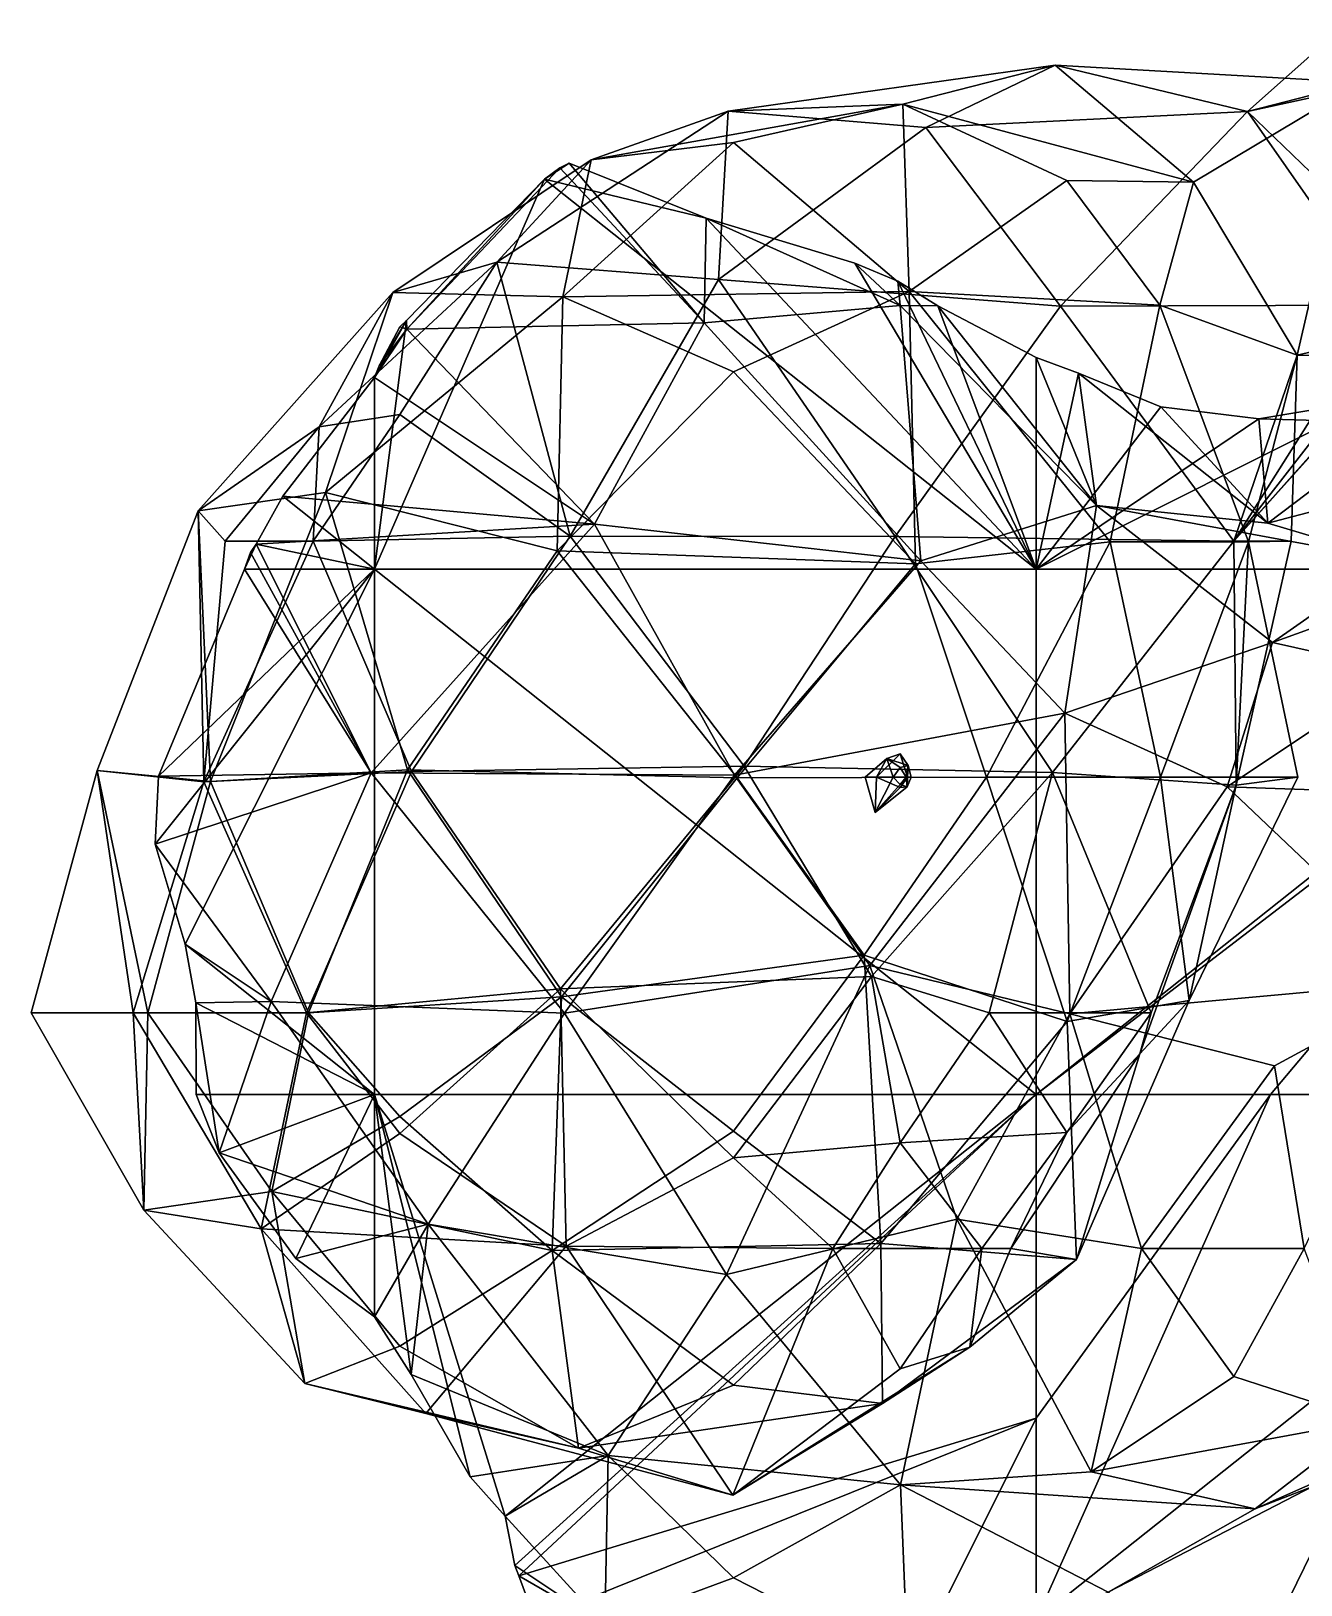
# Model space of a CAD drawing. Extents: x 290083 to 295691, y 4553739 to 4561622.
# Drawn here: x 294844 to 294940, y 4559629.9 to 4559747.3 of the extents above; entities that cross this region are included whole.
import ezdxf

# ---------------------------------------------------------------- set-up
doc = ezdxf.new("R2010")
doc.units = 0
doc.layers.add('Au_ppm_Pref_-_0_3', color=7, linetype='CONTINUOUS')

msp = doc.modelspace()

# ---------------------------------------------------------------- linework, layer by layer
at = {"layer": 'Au_ppm_Pref_-_0_3'}
for points in [[(294944.49, 4559743.38, 1823.63), (294952.17, 4559755.6, 1829.31), (294935.95, 4559741.19, 1829.04)], [(294950.55, 4559744.37, 1833.82), (294935.95, 4559741.19, 1829.04), (294952.17, 4559755.6, 1829.31)], [(294911.66, 4559739.98, 1828.76), (294896.73, 4559741.22, 1823.65), (294921.43, 4559744.69, 1823.33)], [(294909.92, 4559741.75, 1817.05), (294921.43, 4559744.69, 1823.33), (294896.73, 4559741.22, 1823.65)], [(294931.89, 4559735.84, 1818.85), (294921.43, 4559744.69, 1823.33), (294909.92, 4559741.75, 1817.05)], [(294935.95, 4559741.19, 1829.04), (294911.66, 4559739.98, 1828.76), (294921.43, 4559744.69, 1823.33)], [(294944.49, 4559743.38, 1823.63), (294935.95, 4559741.19, 1829.04), (294921.43, 4559744.69, 1823.33)], [(294944.49, 4559743.38, 1823.63), (294921.43, 4559744.69, 1823.33), (294931.89, 4559735.84, 1818.85)], [(294950.55, 4559744.37, 1833.82), (294947.52, 4559730.06, 1830.48), (294935.95, 4559741.19, 1829.04)], [(294944.49, 4559743.38, 1823.63), (294931.89, 4559735.84, 1818.85), (294939.71, 4559722.77, 1822.37)], [(294944.49, 4559743.38, 1823.63), (294939.71, 4559722.77, 1822.37), (294957.21, 4559726.86, 1824.37)], [(294896.73, 4559741.22, 1823.65), (294895.98, 4559728.49, 1830.27), (294879.25, 4559729.82, 1824.68)], [(294886.37, 4559737.55, 1818.84), (294896.73, 4559741.22, 1823.65), (294879.25, 4559729.82, 1824.68)], [(294897.12, 4559738.86, 1813.33), (294909.92, 4559741.75, 1817.05), (294886.37, 4559737.55, 1818.84)], [(294886.37, 4559737.55, 1818.84), (294909.92, 4559741.75, 1817.05), (294896.73, 4559741.22, 1823.65)], [(294911.66, 4559739.98, 1828.76), (294895.98, 4559728.49, 1830.27), (294896.73, 4559741.22, 1823.65)], [(294897.12, 4559738.86, 1813.33), (294910.4, 4559727.6, 1810.65), (294909.92, 4559741.75, 1817.05)], [(294931.89, 4559735.84, 1818.85), (294909.92, 4559741.75, 1817.05), (294922.32, 4559735.99, 1814.29)], [(294910.4, 4559727.6, 1810.65), (294922.32, 4559735.99, 1814.29), (294909.92, 4559741.75, 1817.05)], [(294935.95, 4559741.19, 1829.04), (294921.83, 4559726.49, 1831.41), (294911.66, 4559739.98, 1828.76)], [(294946.19, 4559726.55, 1829.94), (294921.83, 4559726.49, 1831.41), (294935.95, 4559741.19, 1829.04)], [(294947.52, 4559730.06, 1830.48), (294946.19, 4559726.55, 1829.94), (294935.95, 4559741.19, 1829.04)], [(294911.66, 4559739.98, 1828.76), (294921.83, 4559726.49, 1831.41), (294895.98, 4559728.49, 1830.27)], [(294897.12, 4559738.86, 1813.33), (294886.37, 4559737.55, 1818.84), (294884.24, 4559727.18, 1811.12)], [(294910.4, 4559727.6, 1810.65), (294897.12, 4559738.86, 1813.33), (294884.24, 4559727.18, 1811.12)], [(294879.25, 4559729.82, 1824.68), (294871.39, 4559727.51, 1817.42), (294886.37, 4559737.55, 1818.84)], [(294871.39, 4559727.51, 1817.42), (294884.24, 4559727.18, 1811.12), (294886.37, 4559737.55, 1818.84)], [(294882.85, 4559736.09, 1843.36), (294872.43, 4559724.75, 1841.87), (294883.99, 4559736.94, 1843.41)], [(294894.92, 4559725.22, 1842.67), (294883.99, 4559736.94, 1843.41), (294872.43, 4559724.75, 1841.87)], [(294883.99, 4559736.94, 1843.41), (294884.71, 4559737.28, 1843.46), (294882.85, 4559736.09, 1843.36)], [(294884.71, 4559737.28, 1843.46), (294895.07, 4559733.12, 1845.35), (294882.85, 4559736.09, 1843.36)], [(294894.92, 4559725.22, 1842.67), (294884.71, 4559737.28, 1843.46), (294883.99, 4559736.94, 1843.41)], [(294884.71, 4559737.28, 1843.46), (294894.92, 4559725.22, 1842.67), (294895.07, 4559733.12, 1845.35)], [(294882.85, 4559736.09, 1843.36), (294870, 4559706.61, 1842.7), (294872.41, 4559725.39, 1842.06)], [(294920, 4559706.61, 1851.87), (294870, 4559706.61, 1842.7), (294882.85, 4559736.09, 1843.36)], [(294872.41, 4559725.39, 1842.06), (294872.43, 4559724.75, 1841.87), (294882.85, 4559736.09, 1843.36)], [(294895.07, 4559733.12, 1845.35), (294920, 4559706.61, 1851.87), (294882.85, 4559736.09, 1843.36)], [(294929.34, 4559726.55, 1816.1), (294922.32, 4559735.99, 1814.29), (294910.4, 4559727.6, 1810.65)], [(294931.89, 4559735.84, 1818.85), (294922.32, 4559735.99, 1814.29), (294929.34, 4559726.55, 1816.1)], [(294929.34, 4559726.55, 1816.1), (294939.71, 4559722.77, 1822.37), (294931.89, 4559735.84, 1818.85)], [(294909.72, 4559726.54, 1847.13), (294895.07, 4559733.12, 1845.35), (294894.92, 4559725.22, 1842.67)], [(294906.29, 4559729.72, 1847.26), (294920, 4559706.61, 1851.87), (294895.07, 4559733.12, 1845.35)], [(294909.72, 4559726.54, 1847.13), (294906.29, 4559729.72, 1847.26), (294895.07, 4559733.12, 1845.35)], [(294871.39, 4559727.51, 1817.42), (294879.25, 4559729.82, 1824.68), (294865.81, 4559717.38, 1823.37)], [(294865.81, 4559717.38, 1823.37), (294879.25, 4559729.82, 1824.68), (294871.92, 4559718.29, 1826.56)], [(294884.79, 4559709.1, 1829.19), (294871.92, 4559718.29, 1826.56), (294879.25, 4559729.82, 1824.68)], [(294884.79, 4559709.1, 1829.19), (294879.25, 4559729.82, 1824.68), (294895.98, 4559728.49, 1830.27)], [(294909.53, 4559728.36, 1847.86), (294920, 4559706.61, 1851.87), (294906.29, 4559729.72, 1847.26)], [(294909.72, 4559726.54, 1847.13), (294909.53, 4559728.36, 1847.86), (294906.29, 4559729.72, 1847.26)], [(294895.98, 4559728.49, 1830.27), (294909.33, 4559709.08, 1831.8), (294884.79, 4559709.1, 1829.19)], [(294909.33, 4559709.08, 1831.8), (294895.98, 4559728.49, 1830.27), (294921.83, 4559726.49, 1831.41)], [(294912.56, 4559726.5, 1848.48), (294920, 4559706.61, 1851.87), (294909.53, 4559728.36, 1847.86)], [(294909.72, 4559726.54, 1847.13), (294912.56, 4559726.5, 1848.48), (294909.53, 4559728.36, 1847.86)], [(294871.39, 4559727.51, 1817.42), (294865.81, 4559717.38, 1823.37), (294856.68, 4559711.01, 1817.43)], [(294871.39, 4559727.51, 1817.42), (294856.68, 4559711.01, 1817.43), (294866.3, 4559712.4, 1810.31)], [(294871.39, 4559727.51, 1817.42), (294866.3, 4559712.4, 1810.31), (294884.24, 4559727.18, 1811.12)], [(294883.8, 4559708, 1806.74), (294884.24, 4559727.18, 1811.12), (294866.3, 4559712.4, 1810.31)], [(294897.12, 4559721.53, 1807.23), (294884.24, 4559727.18, 1811.12), (294883.8, 4559708, 1806.74)], [(294884.24, 4559727.18, 1811.12), (294897.12, 4559721.53, 1807.23), (294910.4, 4559727.6, 1810.65)], [(294910.87, 4559707.02, 1807.54), (294910.4, 4559727.6, 1810.65), (294897.12, 4559721.53, 1807.23)], [(294929.34, 4559726.55, 1816.1), (294910.4, 4559727.6, 1810.65), (294925.58, 4559708.69, 1810.57)], [(294910.87, 4559707.02, 1807.54), (294925.58, 4559708.69, 1810.57), (294910.4, 4559727.6, 1810.65)], [(294909.72, 4559726.54, 1847.13), (294894.92, 4559725.22, 1842.67), (294911.28, 4559707.25, 1841.96)], [(294934.92, 4559708.72, 1829.19), (294909.33, 4559709.08, 1831.8), (294921.83, 4559726.49, 1831.41)], [(294924.56, 4559711.43, 1845.99), (294912.56, 4559726.5, 1848.48), (294909.72, 4559726.54, 1847.13)], [(294909.72, 4559726.54, 1847.13), (294911.28, 4559707.25, 1841.96), (294924.56, 4559711.43, 1845.99)], [(294920, 4559706.61, 1851.87), (294912.56, 4559726.5, 1848.48), (294920, 4559722.61, 1849.95)], [(294924.56, 4559711.43, 1845.99), (294920, 4559722.61, 1849.95), (294912.56, 4559726.5, 1848.48)], [(294934.92, 4559708.72, 1829.19), (294921.83, 4559726.49, 1831.41), (294946.19, 4559726.55, 1829.94)], [(294929.34, 4559726.55, 1816.1), (294925.58, 4559708.69, 1810.57), (294936.05, 4559708.67, 1817.15)], [(294939.71, 4559722.77, 1822.37), (294929.34, 4559726.55, 1816.1), (294936.05, 4559708.67, 1817.15)], [(294934.92, 4559708.72, 1829.19), (294946.19, 4559726.55, 1829.94), (294947.52, 4559724.91, 1829.86)], [(294939.71, 4559722.77, 1822.37), (294947.52, 4559722.73, 1828.04), (294957.21, 4559726.86, 1824.37)], [(294870.36, 4559721.97, 1841.88), (294872.41, 4559725.39, 1842.06), (294870, 4559721.1, 1841.87)], [(294872.41, 4559725.39, 1842.06), (294870, 4559706.61, 1842.7), (294870, 4559721.1, 1841.87)], [(294870.36, 4559721.97, 1841.88), (294870, 4559721.1, 1841.87), (294872.43, 4559724.75, 1841.87)], [(294870, 4559721.1, 1841.87), (294886.63, 4559710.02, 1840.32), (294872.43, 4559724.75, 1841.87)], [(294871.91, 4559724.91, 1842), (294872.41, 4559725.39, 1842.06), (294870.36, 4559721.97, 1841.88)], [(294870.36, 4559721.97, 1841.88), (294872.43, 4559724.75, 1841.87), (294871.91, 4559724.91, 1842)], [(294871.91, 4559724.91, 1842), (294872.43, 4559724.75, 1841.87), (294872.41, 4559725.39, 1842.06)], [(294886.63, 4559710.02, 1840.32), (294894.92, 4559725.22, 1842.67), (294872.43, 4559724.75, 1841.87)], [(294911.28, 4559707.25, 1841.96), (294894.92, 4559725.22, 1842.67), (294886.63, 4559710.02, 1840.32)], [(294934.92, 4559708.72, 1829.19), (294947.52, 4559724.91, 1829.86), (294948.98, 4559724.48, 1829.31)], [(294934.92, 4559708.72, 1829.19), (294948.98, 4559724.48, 1829.31), (294947.52, 4559722.73, 1828.04)], [(294923.2, 4559721.42, 1850.84), (294920, 4559706.61, 1851.87), (294920, 4559722.61, 1849.95)], [(294924.56, 4559711.43, 1845.99), (294923.2, 4559721.42, 1850.84), (294920, 4559722.61, 1849.95)], [(294934.92, 4559708.72, 1829.19), (294947.52, 4559722.73, 1828.04), (294939.71, 4559722.77, 1822.37)], [(294934.92, 4559708.72, 1829.19), (294939.71, 4559722.77, 1822.37), (294939.25, 4559708.73, 1823.37)], [(294939.25, 4559708.73, 1823.37), (294939.71, 4559722.77, 1822.37), (294936.05, 4559708.67, 1817.15)], [(294910.87, 4559707.02, 1807.54), (294897.12, 4559721.53, 1807.23), (294883.8, 4559708, 1806.74)], [(294929.42, 4559718.87, 1852.61), (294920, 4559706.61, 1851.87), (294923.2, 4559721.42, 1850.84)], [(294923.2, 4559721.42, 1850.84), (294937.5, 4559710.09, 1851.87), (294929.42, 4559718.87, 1852.61)], [(294923.2, 4559721.42, 1850.84), (294924.56, 4559711.43, 1845.99), (294937.5, 4559710.09, 1851.87)], [(294870, 4559721.1, 1841.87), (294870, 4559706.61, 1842.7), (294863.06, 4559712.12, 1841.91)], [(294863.06, 4559712.12, 1841.91), (294886.63, 4559710.02, 1840.32), (294870, 4559721.1, 1841.87)], [(294945.61, 4559719.44, 1856.34), (294920, 4559706.61, 1851.87), (294936.81, 4559717.97, 1854.45)], [(294970, 4559706.61, 1863.6), (294920, 4559706.61, 1851.87), (294945.61, 4559719.44, 1856.34)], [(294936.81, 4559717.97, 1854.45), (294920, 4559706.61, 1851.87), (294929.42, 4559718.87, 1852.61)], [(294937.5, 4559710.09, 1851.87), (294936.81, 4559717.97, 1854.45), (294929.42, 4559718.87, 1852.61)], [(294945.61, 4559719.44, 1856.34), (294936.81, 4559717.97, 1854.45), (294947.52, 4559717.66, 1856.03)], [(294884.79, 4559709.1, 1829.19), (294865.36, 4559708.73, 1826.46), (294871.92, 4559718.29, 1826.56)], [(294865.81, 4559717.38, 1823.37), (294871.92, 4559718.29, 1826.56), (294865.36, 4559708.73, 1826.46)], [(294936.81, 4559717.97, 1854.45), (294937.5, 4559710.09, 1851.87), (294947.52, 4559717.66, 1856.03)], [(294958, 4559715.47, 1851.82), (294947.52, 4559717.66, 1856.03), (294937.5, 4559710.09, 1851.87)], [(294858.72, 4559708.73, 1823.37), (294856.68, 4559711.01, 1817.43), (294865.81, 4559717.38, 1823.37)], [(294865.81, 4559717.38, 1823.37), (294865.36, 4559708.73, 1826.46), (294858.72, 4559708.73, 1823.37)], [(294946.8, 4559707.31, 1847.32), (294958, 4559715.47, 1851.82), (294937.5, 4559710.09, 1851.87)], [(294866.3, 4559712.4, 1810.31), (294856.68, 4559711.01, 1817.43), (294857.61, 4559690.58, 1810.44)], [(294872.48, 4559691.45, 1807), (294866.3, 4559712.4, 1810.31), (294857.61, 4559690.58, 1810.44)], [(294863.06, 4559712.12, 1841.91), (294870, 4559706.61, 1842.7), (294861.06, 4559708.5, 1841.88)], [(294861.06, 4559708.5, 1841.88), (294886.63, 4559710.02, 1840.32), (294863.06, 4559712.12, 1841.91)], [(294883.8, 4559708, 1806.74), (294866.3, 4559712.4, 1810.31), (294872.48, 4559691.45, 1807)], [(294849.03, 4559691.4, 1817.43), (294856.68, 4559711.01, 1817.43), (294857.1, 4559690.56, 1824.37)], [(294857.61, 4559690.58, 1810.44), (294856.68, 4559711.01, 1817.43), (294849.03, 4559691.4, 1817.43)], [(294856.68, 4559711.01, 1817.43), (294858.72, 4559708.73, 1823.37), (294857.1, 4559690.56, 1824.37)], [(294911.28, 4559707.25, 1841.96), (294922.16, 4559695.73, 1839.51), (294924.56, 4559711.43, 1845.99)], [(294922.16, 4559695.73, 1839.51), (294937.86, 4559701.08, 1842.36), (294924.56, 4559711.43, 1845.99)], [(294946.8, 4559707.31, 1847.32), (294937.5, 4559710.09, 1851.87), (294924.56, 4559711.43, 1845.99)], [(294946.8, 4559707.31, 1847.32), (294924.56, 4559711.43, 1845.99), (294937.86, 4559701.08, 1842.36)], [(294869.75, 4559691.22, 1840.18), (294886.63, 4559710.02, 1840.32), (294861.06, 4559708.5, 1841.88)], [(294897.2, 4559691.04, 1841.14), (294886.63, 4559710.02, 1840.32), (294869.75, 4559691.22, 1840.18)], [(294911.28, 4559707.25, 1841.96), (294886.63, 4559710.02, 1840.32), (294897.2, 4559691.04, 1841.14)], [(294872.79, 4559691.32, 1827.32), (294857.1, 4559690.56, 1824.37), (294865.36, 4559708.73, 1826.46)], [(294858.72, 4559708.73, 1823.37), (294865.36, 4559708.73, 1826.46), (294857.1, 4559690.56, 1824.37)], [(294861.06, 4559708.5, 1841.88), (294860.18, 4559706.61, 1841.87), (294860.63, 4559707.87, 1841.86)], [(294870, 4559706.61, 1842.7), (294860.18, 4559706.61, 1841.87), (294861.06, 4559708.5, 1841.88)], [(294860.63, 4559707.87, 1841.86), (294869.75, 4559691.22, 1840.18), (294861.06, 4559708.5, 1841.88)], [(294884.79, 4559709.1, 1829.19), (294872.79, 4559691.32, 1827.32), (294865.36, 4559708.73, 1826.46)], [(294897.93, 4559691.73, 1828.54), (294872.79, 4559691.32, 1827.32), (294884.79, 4559709.1, 1829.19)], [(294897.93, 4559691.73, 1828.54), (294884.79, 4559709.1, 1829.19), (294909.33, 4559709.08, 1831.8)], [(294909.33, 4559709.08, 1831.8), (294921.24, 4559691.26, 1828.56), (294897.93, 4559691.73, 1828.54)], [(294934.92, 4559708.72, 1829.19), (294921.24, 4559691.26, 1828.56), (294909.33, 4559709.08, 1831.8)], [(294916.23, 4559690.91, 1808.43), (294925.58, 4559708.69, 1810.57), (294910.87, 4559707.02, 1807.54)], [(294929.38, 4559690.91, 1811.96), (294925.58, 4559708.69, 1810.57), (294916.23, 4559690.91, 1808.43)], [(294934.92, 4559708.72, 1829.19), (294935.11, 4559690.3, 1823.61), (294921.24, 4559691.26, 1828.56)], [(294925.58, 4559708.69, 1810.57), (294929.38, 4559690.91, 1811.96), (294936.05, 4559708.67, 1817.15)], [(294929.38, 4559690.91, 1811.96), (294939.76, 4559690.91, 1817.43), (294936.05, 4559708.67, 1817.15)], [(294934.92, 4559708.72, 1829.19), (294939.25, 4559708.73, 1823.37), (294935.11, 4559690.3, 1823.61)], [(294939.25, 4559708.73, 1823.37), (294936.05, 4559708.67, 1817.15), (294935.11, 4559690.3, 1823.61)], [(294935.11, 4559690.3, 1823.61), (294936.05, 4559708.67, 1817.15), (294939.76, 4559690.91, 1817.43)], [(294946.8, 4559707.31, 1847.32), (294937.86, 4559701.08, 1842.36), (294959.07, 4559708.73, 1841.19)], [(294959.07, 4559708.73, 1841.19), (294937.86, 4559701.08, 1842.36), (294947.52, 4559698.91, 1838.53)], [(294869.75, 4559691.22, 1840.18), (294860.63, 4559707.87, 1841.86), (294860.18, 4559706.61, 1841.87)], [(294883.8, 4559708, 1806.74), (294872.48, 4559691.45, 1807), (294897.39, 4559690.84, 1806.55)], [(294910.87, 4559707.02, 1807.54), (294883.8, 4559708, 1806.74), (294897.39, 4559690.84, 1806.55)], [(294922.16, 4559695.73, 1839.51), (294911.28, 4559707.25, 1841.96), (294897.2, 4559691.04, 1841.14)], [(294853.42, 4559685.85, 1842.34), (294870, 4559706.61, 1842.7), (294855.68, 4559678.29, 1842.92)], [(294853.67, 4559690.97, 1842.11), (294870, 4559706.61, 1842.7), (294853.42, 4559685.85, 1842.34)], [(294860.18, 4559706.61, 1841.87), (294870, 4559706.61, 1842.7), (294853.67, 4559690.97, 1842.11)], [(294853.67, 4559690.97, 1842.11), (294869.75, 4559691.22, 1840.18), (294860.18, 4559706.61, 1841.87)], [(294870, 4559706.61, 1842.7), (294870, 4559666.93, 1844.7), (294855.68, 4559678.29, 1842.92)], [(294870, 4559706.61, 1842.7), (294920, 4559706.61, 1851.87), (294920, 4559666.93, 1858.09)], [(294920, 4559666.93, 1858.09), (294870, 4559666.93, 1844.7), (294870, 4559706.61, 1842.7)], [(294916.23, 4559690.91, 1808.43), (294910.87, 4559707.02, 1807.54), (294897.39, 4559690.84, 1806.55)], [(294920, 4559666.93, 1858.09), (294920, 4559706.61, 1851.87), (294970, 4559706.61, 1863.6)], [(294970, 4559706.61, 1863.6), (294970, 4559705.28, 1863.97), (294920, 4559666.93, 1858.09)], [(294970, 4559705.28, 1863.97), (294937.7, 4559666.93, 1863.97), (294920, 4559666.93, 1858.09)], [(294970, 4559705.28, 1863.97), (294970, 4559666.93, 1874.71), (294937.7, 4559666.93, 1863.97)], [(294937.86, 4559701.08, 1842.36), (294922.16, 4559695.73, 1839.51), (294934.43, 4559690.18, 1836.81)], [(294937.86, 4559701.08, 1842.36), (294934.43, 4559690.18, 1836.81), (294947.52, 4559698.91, 1838.53)], [(294947.52, 4559698.91, 1838.53), (294934.43, 4559690.18, 1836.81), (294959.87, 4559689.29, 1837.08)], [(294907.42, 4559676.68, 1838.91), (294922.16, 4559695.73, 1839.51), (294897.2, 4559691.04, 1841.14)], [(294922.16, 4559695.73, 1839.51), (294907.42, 4559676.68, 1838.91), (294922.53, 4559673.02, 1835.33)], [(294922.16, 4559695.73, 1839.51), (294922.53, 4559673.02, 1835.33), (294934.43, 4559690.18, 1836.81)], [(294907.94, 4559690.91, 1800.45), (294907.08, 4559690.91, 1799.62), (294908.72, 4559692.32, 1799.62)], [(294908.72, 4559692.32, 1799.62), (294907.08, 4559690.91, 1799.62), (294909.2, 4559690.91, 1799.37)], [(294907.94, 4559690.91, 1800.45), (294909.72, 4559692.66, 1800.2), (294910.28, 4559690.91, 1799.88)], [(294907.94, 4559690.91, 1800.45), (294908.72, 4559692.32, 1799.62), (294909.72, 4559692.66, 1800.2)], [(294908.72, 4559692.32, 1799.62), (294910.33, 4559691.78, 1799.62), (294909.72, 4559692.66, 1800.2)], [(294908.72, 4559692.32, 1799.62), (294909.2, 4559690.91, 1799.37), (294909.72, 4559691.63, 1799.38)], [(294910.33, 4559691.78, 1799.62), (294908.72, 4559692.32, 1799.62), (294909.72, 4559691.63, 1799.38)], [(294910.33, 4559691.78, 1799.62), (294910.28, 4559690.91, 1799.88), (294909.72, 4559692.66, 1800.2)], [(294849.03, 4559691.4, 1817.43), (294851.77, 4559673.09, 1822.49), (294844.05, 4559673.09, 1817.43)], [(294849.03, 4559691.4, 1817.43), (294844.05, 4559673.09, 1817.43), (294852.88, 4559673.09, 1812.52)], [(294849.03, 4559691.4, 1817.43), (294857.1, 4559690.56, 1824.37), (294851.77, 4559673.09, 1822.49)], [(294849.03, 4559691.4, 1817.43), (294852.88, 4559673.09, 1812.52), (294857.61, 4559690.58, 1810.44)], [(294853.42, 4559685.85, 1842.34), (294869.75, 4559691.22, 1840.18), (294853.67, 4559690.97, 1842.11)], [(294862.19, 4559673.96, 1841.78), (294869.75, 4559691.22, 1840.18), (294853.42, 4559685.85, 1842.34)], [(294872.79, 4559691.32, 1827.32), (294864.87, 4559673.09, 1826.7), (294857.1, 4559690.56, 1824.37)], [(294872.48, 4559691.45, 1807), (294857.61, 4559690.58, 1810.44), (294865.01, 4559673.09, 1808.23)], [(294862.19, 4559673.96, 1841.78), (294884.36, 4559673.07, 1839.86), (294869.75, 4559691.22, 1840.18)], [(294872.79, 4559691.32, 1827.32), (294884.05, 4559674.9, 1826.99), (294864.87, 4559673.09, 1826.7)], [(294872.48, 4559691.45, 1807), (294865.01, 4559673.09, 1808.23), (294884.14, 4559674.3, 1807.21)], [(294897.2, 4559691.04, 1841.14), (294869.75, 4559691.22, 1840.18), (294884.36, 4559673.07, 1839.86)], [(294872.48, 4559691.45, 1807), (294884.14, 4559674.3, 1807.21), (294897.39, 4559690.84, 1806.55)], [(294897.93, 4559691.73, 1828.54), (294884.05, 4559674.9, 1826.99), (294872.79, 4559691.32, 1827.32)], [(294897.93, 4559691.73, 1828.54), (294907.56, 4559675.85, 1827.37), (294884.05, 4559674.9, 1826.99)], [(294907.01, 4559677.45, 1808.28), (294897.39, 4559690.84, 1806.55), (294884.14, 4559674.3, 1807.21)], [(294907.42, 4559676.68, 1838.91), (294897.2, 4559691.04, 1841.14), (294884.36, 4559673.07, 1839.86)], [(294907.01, 4559677.45, 1808.28), (294916.23, 4559690.91, 1808.43), (294897.39, 4559690.84, 1806.55)], [(294897.93, 4559691.73, 1828.54), (294921.24, 4559691.26, 1828.56), (294907.56, 4559675.85, 1827.37)], [(294907.01, 4559677.45, 1808.28), (294922.33, 4559672.44, 1811.37), (294916.23, 4559690.91, 1808.43)], [(294907.94, 4559690.91, 1800.45), (294907.82, 4559688.23, 1799.62), (294907.08, 4559690.91, 1799.62)], [(294907.08, 4559690.91, 1799.62), (294907.82, 4559688.23, 1799.62), (294909.2, 4559690.91, 1799.37)], [(294921.24, 4559691.26, 1828.56), (294916.44, 4559673.09, 1826.14), (294907.56, 4559675.85, 1827.37)], [(294907.94, 4559690.91, 1800.45), (294909.72, 4559690.13, 1799.88), (294907.82, 4559688.23, 1799.62)], [(294907.82, 4559688.23, 1799.62), (294909.72, 4559690.35, 1799.43), (294909.2, 4559690.91, 1799.37)], [(294907.94, 4559690.91, 1800.45), (294910.28, 4559690.91, 1799.88), (294909.72, 4559690.13, 1799.88)], [(294909.72, 4559691.63, 1799.38), (294909.2, 4559690.91, 1799.37), (294910.17, 4559690.91, 1799.4)], [(294910.17, 4559690.91, 1799.4), (294909.2, 4559690.91, 1799.37), (294909.72, 4559690.35, 1799.43)], [(294910.33, 4559691.78, 1799.62), (294909.72, 4559691.63, 1799.38), (294910.17, 4559690.91, 1799.4)], [(294910.25, 4559690.16, 1799.62), (294909.72, 4559690.13, 1799.88), (294910.28, 4559690.91, 1799.88)], [(294910.25, 4559690.16, 1799.62), (294910.17, 4559690.91, 1799.4), (294909.72, 4559690.35, 1799.43)], [(294910.56, 4559690.91, 1799.62), (294910.33, 4559691.78, 1799.62), (294910.17, 4559690.91, 1799.4)], [(294910.25, 4559690.16, 1799.62), (294910.56, 4559690.91, 1799.62), (294910.17, 4559690.91, 1799.4)], [(294910.56, 4559690.91, 1799.62), (294910.25, 4559690.16, 1799.62), (294910.28, 4559690.91, 1799.88)], [(294910.33, 4559691.78, 1799.62), (294910.56, 4559690.91, 1799.62), (294910.28, 4559690.91, 1799.88)], [(294929.38, 4559690.91, 1811.96), (294916.23, 4559690.91, 1808.43), (294922.33, 4559672.44, 1811.37)], [(294921.24, 4559691.26, 1828.56), (294928.69, 4559673.09, 1826.37), (294916.44, 4559673.09, 1826.14)], [(294921.24, 4559691.26, 1828.56), (294935.11, 4559690.3, 1823.61), (294928.69, 4559673.09, 1826.37)], [(294929.38, 4559690.91, 1811.96), (294922.33, 4559672.44, 1811.37), (294931.55, 4559674.03, 1818.36)], [(294929.38, 4559690.91, 1811.96), (294931.55, 4559674.03, 1818.36), (294939.76, 4559690.91, 1817.43)], [(294931.55, 4559674.03, 1818.36), (294935.11, 4559690.3, 1823.61), (294939.76, 4559690.91, 1817.43)], [(294851.77, 4559673.09, 1822.49), (294857.1, 4559690.56, 1824.37), (294864.87, 4559673.09, 1826.7)], [(294865.01, 4559673.09, 1808.23), (294857.61, 4559690.58, 1810.44), (294852.88, 4559673.09, 1812.52)], [(294907.82, 4559688.23, 1799.62), (294910.25, 4559690.16, 1799.62), (294909.72, 4559690.35, 1799.43)], [(294910.25, 4559690.16, 1799.62), (294907.82, 4559688.23, 1799.62), (294909.72, 4559690.13, 1799.88)], [(294922.53, 4559673.02, 1835.33), (294949.87, 4559675.52, 1834.29), (294934.43, 4559690.18, 1836.81)], [(294927.82, 4559669.99, 1823.37), (294928.69, 4559673.09, 1826.37), (294935.11, 4559690.3, 1823.61)], [(294931.55, 4559674.03, 1818.36), (294927.82, 4559669.99, 1823.37), (294935.11, 4559690.3, 1823.61)], [(294959.87, 4559689.29, 1837.08), (294934.43, 4559690.18, 1836.81), (294949.87, 4559675.52, 1834.29)], [(294862.19, 4559673.96, 1841.78), (294853.42, 4559685.85, 1842.34), (294855.68, 4559678.29, 1842.92)], [(294870, 4559666.93, 1844.7), (294856.49, 4559673.85, 1843.4), (294855.68, 4559678.29, 1842.92)], [(294862.19, 4559673.96, 1841.78), (294855.68, 4559678.29, 1842.92), (294856.49, 4559673.85, 1843.4)], [(294907.01, 4559677.45, 1808.28), (294884.14, 4559674.3, 1807.21), (294897.12, 4559664.15, 1808.51)], [(294907.42, 4559676.68, 1838.91), (294884.36, 4559673.07, 1839.86), (294896.59, 4559653.34, 1839.55)], [(294914, 4559657.51, 1836.39), (294907.42, 4559676.68, 1838.91), (294896.59, 4559653.34, 1839.55)], [(294907.01, 4559677.45, 1808.28), (294897.12, 4559664.15, 1808.51), (294908.26, 4559655.68, 1812.09)], [(294907.01, 4559677.45, 1808.28), (294908.26, 4559655.68, 1812.09), (294922.33, 4559672.44, 1811.37)], [(294922.53, 4559673.02, 1835.33), (294907.42, 4559676.68, 1838.91), (294914, 4559657.51, 1836.39)], [(294897.12, 4559662.13, 1827.03), (294884.05, 4559674.9, 1826.99), (294907.56, 4559675.85, 1827.37)], [(294897.12, 4559662.13, 1827.03), (294907.56, 4559675.85, 1827.37), (294909.72, 4559663.27, 1826.04)], [(294907.56, 4559675.85, 1827.37), (294916.44, 4559673.09, 1826.14), (294909.72, 4559663.27, 1826.04)], [(294949.87, 4559675.52, 1834.29), (294922.53, 4559673.02, 1835.33), (294938, 4559669.09, 1832.1)], [(294938, 4559669.09, 1832.1), (294940.24, 4559655.28, 1832.74), (294949.87, 4559675.52, 1834.29)], [(294884.05, 4559674.9, 1826.99), (294871.92, 4559663.98, 1826.41), (294864.87, 4559673.09, 1826.7)], [(294884.14, 4559674.3, 1807.21), (294865.01, 4559673.09, 1808.23), (294871.92, 4559665.27, 1808.89)], [(294884.05, 4559674.9, 1826.99), (294884.49, 4559655.46, 1826.08), (294871.92, 4559663.98, 1826.41)], [(294871.92, 4559665.27, 1808.89), (294883.42, 4559655.14, 1810.96), (294884.14, 4559674.3, 1807.21)], [(294897.12, 4559664.15, 1808.51), (294884.14, 4559674.3, 1807.21), (294883.42, 4559655.14, 1810.96)], [(294884.05, 4559674.9, 1826.99), (294897.12, 4559662.13, 1827.03), (294884.49, 4559655.46, 1826.08)], [(294851.77, 4559673.09, 1822.49), (294852.57, 4559658.2, 1817.43), (294844.05, 4559673.09, 1817.43)], [(294844.05, 4559673.09, 1817.43), (294852.57, 4559658.2, 1817.43), (294852.88, 4559673.09, 1812.52)], [(294864.87, 4559673.09, 1826.7), (294861.43, 4559656.77, 1822.86), (294851.77, 4559673.09, 1822.49)], [(294851.77, 4559673.09, 1822.49), (294861.43, 4559656.77, 1822.86), (294852.57, 4559658.2, 1817.43)], [(294852.57, 4559658.2, 1817.43), (294862.25, 4559659.59, 1812.94), (294852.88, 4559673.09, 1812.52)], [(294852.88, 4559673.09, 1812.52), (294862.25, 4559659.59, 1812.94), (294865.01, 4559673.09, 1808.23)], [(294862.19, 4559673.96, 1841.78), (294856.49, 4559673.85, 1843.4), (294858.26, 4559662.53, 1844.05)], [(294870, 4559666.93, 1844.7), (294856.52, 4559666.93, 1844.09), (294856.49, 4559673.85, 1843.4)], [(294856.52, 4559666.93, 1844.09), (294858.26, 4559662.53, 1844.05), (294856.49, 4559673.85, 1843.4)], [(294874.06, 4559657.14, 1841.91), (294862.19, 4559673.96, 1841.78), (294858.26, 4559662.53, 1844.05)], [(294871.92, 4559663.98, 1826.41), (294861.43, 4559656.77, 1822.86), (294864.87, 4559673.09, 1826.7)], [(294862.19, 4559673.96, 1841.78), (294874.06, 4559657.14, 1841.91), (294884.36, 4559673.07, 1839.86)], [(294871.92, 4559665.27, 1808.89), (294865.01, 4559673.09, 1808.23), (294862.25, 4559659.59, 1812.94)], [(294896.59, 4559653.34, 1839.55), (294884.36, 4559673.07, 1839.86), (294874.06, 4559657.14, 1841.91)], [(294909.72, 4559663.27, 1826.04), (294916.44, 4559673.09, 1826.14), (294922.32, 4559664.05, 1826.39)], [(294916.44, 4559673.09, 1826.14), (294928.69, 4559673.09, 1826.37), (294922.32, 4559664.05, 1826.39)], [(294927.82, 4559669.99, 1823.37), (294922.32, 4559664.05, 1826.39), (294928.69, 4559673.09, 1826.37)], [(294931.55, 4559674.03, 1818.36), (294922.33, 4559672.44, 1811.37), (294923.03, 4559654.47, 1817.52)], [(294927.82, 4559669.99, 1823.37), (294931.55, 4559674.03, 1818.36), (294923.03, 4559654.47, 1817.52)], [(294908.26, 4559655.68, 1812.09), (294923.03, 4559654.47, 1817.52), (294922.33, 4559672.44, 1811.37)], [(294922.53, 4559673.02, 1835.33), (294914, 4559657.51, 1836.39), (294927.96, 4559655.28, 1831.97)], [(294922.53, 4559673.02, 1835.33), (294927.96, 4559655.28, 1831.97), (294938, 4559669.09, 1832.1)], [(294922.32, 4559664.05, 1826.39), (294927.82, 4559669.99, 1823.37), (294918.09, 4559655.28, 1823.37)], [(294927.82, 4559669.99, 1823.37), (294923.03, 4559654.47, 1817.52), (294918.09, 4559655.28, 1823.37)], [(294938, 4559669.09, 1832.1), (294927.96, 4559655.28, 1831.97), (294940.24, 4559655.28, 1832.74)], [(294856.52, 4559666.93, 1844.09), (294870, 4559666.93, 1844.7), (294858.26, 4559662.53, 1844.05)], [(294858.26, 4559662.53, 1844.05), (294870, 4559666.93, 1844.7), (294864.05, 4559654.53, 1844.08)], [(294864.05, 4559654.53, 1844.08), (294870, 4559666.93, 1844.7), (294870, 4559650.13, 1844.22)], [(294877.22, 4559638.05, 1845.81), (294870, 4559666.93, 1844.7), (294879.88, 4559635.08, 1846.44)], [(294870, 4559650.13, 1844.22), (294870, 4559666.93, 1844.7), (294872.78, 4559645.78, 1844.85)], [(294872.78, 4559645.78, 1844.85), (294870, 4559666.93, 1844.7), (294877.22, 4559638.05, 1845.81)], [(294879.88, 4559635.08, 1846.44), (294870, 4559666.93, 1844.7), (294920, 4559666.93, 1858.09)], [(294880.6, 4559631.35, 1847.69), (294879.88, 4559635.08, 1846.44), (294920, 4559666.93, 1858.09)], [(294880.6, 4559631.35, 1847.69), (294920, 4559666.93, 1858.09), (294880.9, 4559630.56, 1848.02)], [(294880.9, 4559630.56, 1848.02), (294920, 4559666.93, 1858.09), (294920, 4559642.47, 1863.97)], [(294920, 4559666.93, 1858.09), (294937.7, 4559666.93, 1863.97), (294920, 4559642.47, 1863.97)], [(294970, 4559666.93, 1874.71), (294970, 4559627.24, 1877.68), (294920, 4559627.24, 1867.63)], [(294920, 4559627.24, 1867.63), (294920, 4559642.47, 1863.97), (294937.7, 4559666.93, 1863.97)], [(294937.7, 4559666.93, 1863.97), (294970, 4559666.93, 1874.71), (294920, 4559627.24, 1867.63)], [(294862.25, 4559659.59, 1812.94), (294883.42, 4559655.14, 1810.96), (294871.92, 4559665.27, 1808.89)], [(294871.92, 4559663.98, 1826.41), (294884.49, 4559655.46, 1826.08), (294861.43, 4559656.77, 1822.86)], [(294908.26, 4559655.68, 1812.09), (294897.12, 4559664.15, 1808.51), (294883.42, 4559655.14, 1810.96)], [(294909.72, 4559663.27, 1826.04), (294922.32, 4559664.05, 1826.39), (294915.89, 4559655.28, 1826.28)], [(294922.32, 4559664.05, 1826.39), (294918.09, 4559655.28, 1823.37), (294915.89, 4559655.28, 1826.28)], [(294864.05, 4559654.53, 1844.08), (294874.06, 4559657.14, 1841.91), (294858.26, 4559662.53, 1844.05)], [(294897.12, 4559662.13, 1827.03), (294909.72, 4559663.27, 1826.04), (294904.62, 4559655.28, 1825.78)], [(294909.72, 4559663.27, 1826.04), (294915.89, 4559655.28, 1826.28), (294904.62, 4559655.28, 1825.78)], [(294897.12, 4559662.13, 1827.03), (294904.62, 4559655.28, 1825.78), (294884.49, 4559655.46, 1826.08)], [(294852.57, 4559658.2, 1817.43), (294864.73, 4559645.1, 1817.43), (294862.25, 4559659.59, 1812.94)], [(294864.73, 4559645.1, 1817.43), (294871.92, 4559647.92, 1814.98), (294862.25, 4559659.59, 1812.94)], [(294862.25, 4559659.59, 1812.94), (294871.92, 4559647.92, 1814.98), (294883.42, 4559655.14, 1810.96)], [(294864.73, 4559645.1, 1817.43), (294852.57, 4559658.2, 1817.43), (294861.43, 4559656.77, 1822.86)], [(294873.87, 4559642.82, 1822.51), (294861.43, 4559656.77, 1822.86), (294884.49, 4559655.46, 1826.08)], [(294873.87, 4559642.82, 1822.51), (294864.73, 4559645.1, 1817.43), (294861.43, 4559656.77, 1822.86)], [(294870, 4559650.13, 1844.22), (294874.06, 4559657.14, 1841.91), (294864.05, 4559654.53, 1844.08)], [(294874.06, 4559657.14, 1841.91), (294870, 4559650.13, 1844.22), (294872.78, 4559645.78, 1844.85)], [(294872.78, 4559645.78, 1844.85), (294887.65, 4559639.66, 1843.4), (294874.06, 4559657.14, 1841.91)], [(294887.65, 4559639.66, 1843.4), (294896.59, 4559653.34, 1839.55), (294874.06, 4559657.14, 1841.91)], [(294909.75, 4559637.43, 1841.16), (294914, 4559657.51, 1836.39), (294896.59, 4559653.34, 1839.55)], [(294914, 4559657.51, 1836.39), (294909.75, 4559637.43, 1841.16), (294924.16, 4559638.41, 1835.98)], [(294924.16, 4559638.41, 1835.98), (294927.96, 4559655.28, 1831.97), (294914, 4559657.51, 1836.39)], [(294884.49, 4559655.46, 1826.08), (294897.07, 4559636.65, 1823.59), (294873.87, 4559642.82, 1822.51)], [(294883.42, 4559655.14, 1810.96), (294897.12, 4559644.97, 1814), (294908.26, 4559655.68, 1812.09)], [(294904.62, 4559655.28, 1825.78), (294897.07, 4559636.65, 1823.59), (294884.49, 4559655.46, 1826.08)], [(294908.38, 4559643.58, 1818.84), (294908.26, 4559655.68, 1812.09), (294897.12, 4559644.97, 1814)], [(294908.38, 4559643.58, 1818.84), (294923.03, 4559654.47, 1817.52), (294908.26, 4559655.68, 1812.09)], [(294885.4, 4559640.2, 1817.61), (294883.42, 4559655.14, 1810.96), (294871.92, 4559647.92, 1814.98)], [(294885.4, 4559640.2, 1817.61), (294897.12, 4559644.97, 1814), (294883.42, 4559655.14, 1810.96)], [(294909.72, 4559646.2, 1826.4), (294897.07, 4559636.65, 1823.59), (294904.62, 4559655.28, 1825.78)], [(294909.72, 4559646.2, 1826.4), (294904.62, 4559655.28, 1825.78), (294915.89, 4559655.28, 1826.28)], [(294908.38, 4559643.58, 1818.84), (294914.98, 4559647.83, 1823.37), (294923.03, 4559654.47, 1817.52)], [(294909.72, 4559646.2, 1826.4), (294915.89, 4559655.28, 1826.28), (294914.98, 4559647.83, 1823.37)], [(294915.89, 4559655.28, 1826.28), (294918.09, 4559655.28, 1823.37), (294914.98, 4559647.83, 1823.37)], [(294914.98, 4559647.83, 1823.37), (294918.09, 4559655.28, 1823.37), (294923.03, 4559654.47, 1817.52)], [(294924.16, 4559638.41, 1835.98), (294934.92, 4559645.63, 1832.04), (294927.96, 4559655.28, 1831.97)], [(294940.24, 4559655.28, 1832.74), (294927.96, 4559655.28, 1831.97), (294934.92, 4559645.63, 1832.04)], [(294945.18, 4559642.31, 1835.77), (294940.24, 4559655.28, 1832.74), (294934.92, 4559645.63, 1832.04)], [(294887.65, 4559639.66, 1843.4), (294909.75, 4559637.43, 1841.16), (294896.59, 4559653.34, 1839.55)], [(294885.4, 4559640.2, 1817.61), (294871.92, 4559647.92, 1814.98), (294864.73, 4559645.1, 1817.43)], [(294909.72, 4559646.2, 1826.4), (294914.98, 4559647.83, 1823.37), (294897.07, 4559636.65, 1823.59)], [(294908.38, 4559643.58, 1818.84), (294897.07, 4559636.65, 1823.59), (294914.98, 4559647.83, 1823.37)], [(294873.87, 4559642.82, 1822.51), (294885.4, 4559640.2, 1817.61), (294864.73, 4559645.1, 1817.43)], [(294872.78, 4559645.78, 1844.85), (294877.22, 4559638.05, 1845.81), (294887.65, 4559639.66, 1843.4)], [(294908.38, 4559643.58, 1818.84), (294897.12, 4559644.97, 1814), (294885.4, 4559640.2, 1817.61)], [(294924.16, 4559638.41, 1835.98), (294945.18, 4559642.31, 1835.77), (294934.92, 4559645.63, 1832.04)], [(294873.87, 4559642.82, 1822.51), (294897.07, 4559636.65, 1823.59), (294885.4, 4559640.2, 1817.61)], [(294897.07, 4559636.65, 1823.59), (294908.38, 4559643.58, 1818.84), (294885.4, 4559640.2, 1817.61)], [(294956.06, 4559643.2, 1841.19), (294936.55, 4559635.62, 1841.12), (294944.05, 4559638.94, 1847.28)], [(294945.18, 4559642.31, 1835.77), (294936.55, 4559635.62, 1841.12), (294956.06, 4559643.2, 1841.19)], [(294882.13, 4559627.24, 1849.41), (294880.9, 4559630.56, 1848.02), (294920, 4559642.47, 1863.97)], [(294912.39, 4559627.24, 1863.97), (294882.13, 4559627.24, 1849.41), (294920, 4559642.47, 1863.97)], [(294920, 4559642.47, 1863.97), (294920, 4559627.24, 1867.63), (294912.39, 4559627.24, 1863.97)], [(294924.16, 4559638.41, 1835.98), (294936.55, 4559635.62, 1841.12), (294945.18, 4559642.31, 1835.77)], [(294879.88, 4559635.08, 1846.44), (294887.65, 4559639.66, 1843.4), (294877.22, 4559638.05, 1845.81)], [(294887.39, 4559626.81, 1848.17), (294887.65, 4559639.66, 1843.4), (294879.88, 4559635.08, 1846.44)], [(294887.39, 4559626.81, 1848.17), (294897.12, 4559630.42, 1844.79), (294887.65, 4559639.66, 1843.4)], [(294887.65, 4559639.66, 1843.4), (294897.12, 4559630.42, 1844.79), (294909.75, 4559637.43, 1841.16)], [(294936.55, 4559635.62, 1841.12), (294924.16, 4559638.41, 1835.98), (294909.75, 4559637.43, 1841.16)], [(294925.43, 4559629.32, 1845.88), (294934.24, 4559618.9, 1849.05), (294944.05, 4559638.94, 1847.28)], [(294925.43, 4559629.32, 1845.88), (294944.05, 4559638.94, 1847.28), (294936.55, 4559635.62, 1841.12)], [(294934.24, 4559618.9, 1849.05), (294953.44, 4559620.35, 1848.3), (294944.05, 4559638.94, 1847.28)], [(294897.12, 4559630.42, 1844.79), (294910.3, 4559623.68, 1847.73), (294909.75, 4559637.43, 1841.16)], [(294910.3, 4559623.68, 1847.73), (294925.43, 4559629.32, 1845.88), (294909.75, 4559637.43, 1841.16)], [(294925.43, 4559629.32, 1845.88), (294936.55, 4559635.62, 1841.12), (294909.75, 4559637.43, 1841.16)], [(294887.39, 4559626.81, 1848.17), (294879.88, 4559635.08, 1846.44), (294880.6, 4559631.35, 1847.69)], [(294887.39, 4559626.81, 1848.17), (294880.6, 4559631.35, 1847.69), (294880.9, 4559630.56, 1848.02)], [(294887.39, 4559626.81, 1848.17), (294880.9, 4559630.56, 1848.02), (294882.13, 4559627.24, 1849.41)], [(294887.39, 4559626.81, 1848.17), (294910.3, 4559623.68, 1847.73), (294897.12, 4559630.42, 1844.79)]]:
    msp.add_3dface(points, dxfattribs=at)

doc.saveas('drawing.dxf')
